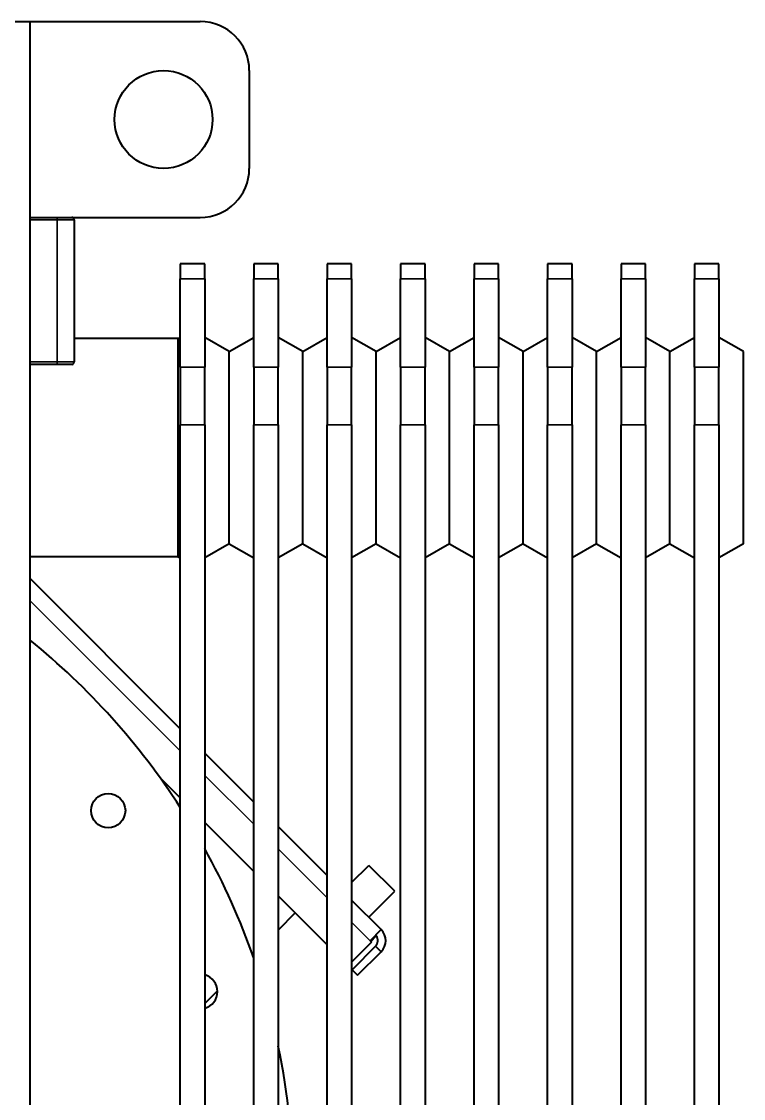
# Model space of a CAD drawing. Header units: millimetres. Extents: x 0 to 5945, y 0 to 4205.
# Drawn here: x 4753.2 to 5048, y 1503.2 to 1943 of the extents above; entities that cross this region are included whole.
import ezdxf

# ---------------------------------------------------------------- set-up
doc = ezdxf.new("R2010")
doc.units = ezdxf.units.MM
doc.header["$LTSCALE"] = 5
doc.layers.add('가시적인 것(ISO)', color=3, linetype='Continuous', lineweight=40)
doc.layers.add('가시적인 좁은 것(ISO)', color=3, linetype='Continuous', lineweight=35)

msp = doc.modelspace()

# ---------------------------------------------------------------- linework, layer by layer
at = {"layer": '가시적인 것(ISO)'}
for p, q in [((4391.6704, 1942.9862), (4756.6704, 1942.9862)), ((4756.6704, 1942.9862), (4826.1704, 1942.9862)), ((4756.6704, 1262.9862), (4756.6704, 1942.9862)), ((4846.1704, 1922.9862), (4846.1704, 1882.9862)), ((4756.6704, 1862.9862), (4767.6704, 1862.9862)), ((4767.6704, 1862.9862), (4773.6704, 1862.9862)), ((4773.6704, 1862.9862), (4826.1704, 1862.9862)), ((4774.6704, 1861.9862), (4774.6704, 1803.9862)), ((4817.9704, 1843.9862), (4817.9704, 1837.9555)), ((4827.9704, 1843.9862), (4817.9704, 1843.9862)), ((4827.9704, 1837.9555), (4827.9704, 1843.9862)), ((4847.9704, 1843.9862), (4847.9704, 1837.9555)), ((4857.9704, 1843.9862), (4847.9704, 1843.9862)), ((4857.9704, 1837.9555), (4857.9704, 1843.9862)), ((4877.9704, 1843.9862), (4877.9704, 1837.9555)), ((4887.9704, 1843.9862), (4877.9704, 1843.9862)), ((4887.9704, 1837.9555), (4887.9704, 1843.9862)), ((4907.9704, 1843.9862), (4907.9704, 1837.9555)), ((4917.9704, 1843.9862), (4907.9704, 1843.9862)), ((4917.9704, 1837.9555), (4917.9704, 1843.9862)), ((4937.9704, 1843.9862), (4937.9704, 1837.9555)), ((4947.9704, 1843.9862), (4937.9704, 1843.9862)), ((4947.9704, 1837.9555), (4947.9704, 1843.9862)), ((4967.9704, 1843.9862), (4967.9704, 1837.9555)), ((4977.9704, 1843.9862), (4967.9704, 1843.9862)), ((4977.9704, 1837.9555), (4977.9704, 1843.9862)), ((4997.9704, 1843.9862), (4997.9704, 1837.9555)), ((5007.9704, 1843.9862), (4997.9704, 1843.9862)), ((5007.9704, 1837.9555), (5007.9704, 1843.9862)), ((5027.9704, 1843.9862), (5027.9704, 1837.9555)), ((5037.9704, 1843.9862), (5027.9704, 1843.9862)), ((5037.9704, 1837.9555), (5037.9704, 1843.9862)), ((4817.9704, 1801.7956), (4817.9704, 1837.9555)), ((4827.9704, 1837.9555), (4827.9704, 1801.7956)), ((4847.9704, 1801.7956), (4847.9704, 1837.9555)), ((4857.9704, 1837.9555), (4857.9704, 1801.7956)), ((4877.9704, 1801.7956), (4877.9704, 1837.9555)), ((4887.9704, 1837.9555), (4887.9704, 1801.7956)), ((4907.9704, 1801.7956), (4907.9704, 1837.9555)), ((4917.9704, 1837.9555), (4917.9704, 1801.7956)), ((4937.9704, 1801.7956), (4937.9704, 1837.9555)), ((4947.9704, 1837.9555), (4947.9704, 1801.7956)), ((4967.9704, 1801.7956), (4967.9704, 1837.9555)), ((4977.9704, 1837.9555), (4977.9704, 1801.7956)), ((4997.9704, 1801.7956), (4997.9704, 1837.9555)), ((5007.9704, 1837.9555), (5007.9704, 1801.7956)), ((5027.9704, 1801.7956), (5027.9704, 1837.9555)), ((5037.9704, 1837.9555), (5037.9704, 1801.7956)), ((4817.191, 1813.5362), (4774.6704, 1813.5362)), ((4817.191, 1813.5362), (4817.9704, 1813.9862)), ((4817.191, 1724.4362), (4817.191, 1813.5362)), ((4837.9704, 1808.2127), (4827.9704, 1813.9862)), ((4837.9704, 1808.2127), (4847.9704, 1813.9862)), ((4867.9704, 1808.2127), (4857.9704, 1813.9862)), ((4867.9704, 1808.2127), (4877.9704, 1813.9862)), ((4897.9704, 1808.2127), (4887.9704, 1813.9862)), ((4897.9704, 1808.2127), (4907.9704, 1813.9862)), ((4927.9704, 1808.2127), (4917.9704, 1813.9862)), ((4927.9704, 1808.2127), (4937.9704, 1813.9862)), ((4957.9704, 1808.2127), (4947.9704, 1813.9862)), ((4957.9704, 1808.2127), (4967.9704, 1813.9862)), ((4987.9704, 1808.2127), (4977.9704, 1813.9862)), ((4987.9704, 1808.2127), (4997.9704, 1813.9862)), ((5017.9704, 1808.2127), (5007.9704, 1813.9862)), ((5017.9704, 1808.2127), (5027.9704, 1813.9862)), ((5047.9704, 1808.2127), (5037.9704, 1813.9862)), ((4837.9704, 1729.7598), (4837.9704, 1808.2127)), ((4867.9704, 1729.7598), (4867.9704, 1808.2127)), ((4897.9704, 1729.7598), (4897.9704, 1808.2127)), ((4927.9704, 1729.7598), (4927.9704, 1808.2127)), ((4957.9704, 1729.7598), (4957.9704, 1808.2127)), ((4987.9704, 1729.7598), (4987.9704, 1808.2127)), ((5017.9704, 1729.7598), (5017.9704, 1808.2127)), ((5047.9704, 1729.7598), (5047.9704, 1808.2127)), ((4767.6704, 1802.9862), (4756.6704, 1802.9862)), ((4773.6704, 1802.9862), (4767.6704, 1802.9862)), ((4817.9704, 1801.7956), (4817.9704, 1778.3033)), ((4827.9704, 1778.3033), (4827.9704, 1801.7956)), ((4847.9704, 1801.7956), (4847.9704, 1778.3033)), ((4857.9704, 1778.3033), (4857.9704, 1801.7956)), ((4877.9704, 1801.7956), (4877.9704, 1778.3033)), ((4887.9704, 1778.3033), (4887.9704, 1801.7956)), ((4907.9704, 1801.7956), (4907.9704, 1778.3033)), ((4917.9704, 1778.3033), (4917.9704, 1801.7956)), ((4937.9704, 1801.7956), (4937.9704, 1778.3033)), ((4947.9704, 1778.3033), (4947.9704, 1801.7956)), ((4967.9704, 1801.7956), (4967.9704, 1778.3033)), ((4977.9704, 1778.3033), (4977.9704, 1801.7956)), ((4997.9704, 1801.7956), (4997.9704, 1778.3033)), ((5007.9704, 1778.3033), (5007.9704, 1801.7956)), ((5027.9704, 1801.7956), (5027.9704, 1778.3033)), ((5037.9704, 1778.3033), (5037.9704, 1801.7956)), ((4817.9704, 809.6692), (4817.9704, 1778.3033)), ((4827.9704, 1778.3033), (4827.9704, 809.6692)), ((4847.9704, 809.6692), (4847.9704, 1778.3033)), ((4857.9704, 1778.3033), (4857.9704, 809.6692)), ((4877.9704, 809.6692), (4877.9704, 1778.3033)), ((4887.9704, 1778.3033), (4887.9704, 809.6692)), ((4907.9704, 809.6692), (4907.9704, 1778.3033)), ((4917.9704, 1778.3033), (4917.9704, 809.6692)), ((4937.9704, 809.6692), (4937.9704, 1778.3033)), ((4947.9704, 1778.3033), (4947.9704, 809.6692)), ((4967.9704, 809.6692), (4967.9704, 1778.3033)), ((4977.9704, 1778.3033), (4977.9704, 809.6692)), ((4997.9704, 809.6692), (4997.9704, 1778.3033)), ((5007.9704, 1778.3033), (5007.9704, 809.6692)), ((5027.9704, 809.6692), (5027.9704, 1778.3033)), ((5037.9704, 1778.3033), (5037.9704, 809.6692)), ((4837.9704, 1729.7598), (4827.9704, 1723.9862)), ((4837.9704, 1729.7598), (4847.9704, 1723.9862)), ((4867.9704, 1729.7598), (4857.9704, 1723.9862)), ((4867.9704, 1729.7598), (4877.9704, 1723.9862)), ((4897.9704, 1729.7598), (4887.9704, 1723.9862)), ((4897.9704, 1729.7598), (4907.9704, 1723.9862)), ((4927.9704, 1729.7598), (4917.9704, 1723.9862)), ((4927.9704, 1729.7598), (4937.9704, 1723.9862)), ((4957.9704, 1729.7598), (4947.9704, 1723.9862)), ((4957.9704, 1729.7598), (4967.9704, 1723.9862)), ((4987.9704, 1729.7598), (4977.9704, 1723.9862)), ((4987.9704, 1729.7598), (4997.9704, 1723.9862)), ((5017.9704, 1729.7598), (5007.9704, 1723.9862)), ((5017.9704, 1729.7598), (5027.9704, 1723.9862)), ((5047.9704, 1729.7598), (5037.9704, 1723.9862)), ((4817.191, 1724.4362), (4756.6704, 1724.4362)), ((4817.191, 1724.4362), (4817.9704, 1723.9862)), ((4756.6704, 1715.5184), (4817.9704, 1654.2184)), ((4827.9704, 1644.2184), (4847.9704, 1624.2184)), ((4817.9704, 1625.9342), (4809.6318, 1634.2727)), ((4847.9704, 1595.9342), (4827.9704, 1615.9342)), ((4857.9704, 1614.2184), (4877.9704, 1594.2184)), ((4887.9704, 1591.403), (4894.9847, 1598.4173)), ((4905.5913, 1587.8107), (4894.9847, 1598.4173)), ((4894.9847, 1577.2041), (4905.5913, 1587.8107)), ((4877.9704, 1565.9342), (4857.9704, 1585.9342)), ((4887.9704, 1584.2184), (4900.0052, 1572.1836)), ((4864.9327, 1578.9719), (4857.9704, 1572.0096)), ((4895.4797, 1567.6582), (4900.0052, 1572.1836)), ((4896.1425, 1566.9954), (4887.9704, 1558.8233)), ((4895.4797, 1567.6582), (4896.1425, 1566.9954)), ((4895.6211, 1567.7996), (4895.904, 1567.5167)), ((4895.6211, 1567.7996), (4895.904, 1567.5167)), ((4895.904, 1567.5167), (4895.7626, 1567.3753)), ((4895.904, 1567.5167), (4898.0253, 1569.6381)), ((4897.7425, 1569.9209), (4898.0253, 1569.6381)), ((4847.9704, 1562.0096), (4847.5925, 1561.6317)), ((4897.7425, 1565.3954), (4888.1258, 1555.7788)), ((4890.3885, 1553.516), (4900.0052, 1563.1327)), ((4897.7425, 1565.3954), (4900.0052, 1563.1327)), ((4888.1258, 1555.7788), (4890.3885, 1553.516)), ((4833.1914, 1547.2305), (4827.9704, 1542.0096))]:
    msp.add_line(p, q, dxfattribs=at)
for centre, radius in [((4811.1704, 1902.9862), 20), ((4788.5599, 1620.7493), 7)]:
    msp.add_circle(centre, radius, dxfattribs=at)
for centre, radius, start, end in [((4826.1704, 1922.9862), 20, 0, 90), ((4826.1704, 1882.9862), 20, 270, 0), ((4773.6704, 1861.9862), 1, 0, 90), ((4773.6704, 1803.9862), 1, 270, 0), ((4574.1704, 1464.9862), 290, 32.786983, 51.000741), ((4574.1704, 1464.9862), 290, 19.241498, 28.934613), ((4895.4797, 1567.6582), 6.4, 315, 45), ((4895.4797, 1567.6582), 3.2, 315, 37.819244), ((4826.2004, 1546.8758), 7, 284.646844, 75.353156), ((4574.1704, 1464.9862), 290, 348.131078, 11.868922)]:
    msp.add_arc(centre, radius, start, end, dxfattribs=at)
at = {"layer": '가시적인 좁은 것(ISO)'}
for p, q in [((4767.6704, 1861.9862), (4756.6704, 1861.9862)), ((4767.6704, 1861.9862), (4767.6704, 1862.9862)), ((4767.6704, 1861.9862), (4774.6704, 1861.9862)), ((4767.6704, 1861.9862), (4767.6704, 1803.9862)), ((4817.9704, 1837.9555), (4827.9704, 1837.9555)), ((4847.9704, 1837.9555), (4857.9704, 1837.9555)), ((4877.9704, 1837.9555), (4887.9704, 1837.9555)), ((4907.9704, 1837.9555), (4917.9704, 1837.9555)), ((4937.9704, 1837.9555), (4947.9704, 1837.9555)), ((4967.9704, 1837.9555), (4977.9704, 1837.9555)), ((4997.9704, 1837.9555), (5007.9704, 1837.9555)), ((5027.9704, 1837.9555), (5037.9704, 1837.9555)), ((4756.6704, 1803.9862), (4767.6704, 1803.9862)), ((4767.6704, 1802.9862), (4767.6704, 1803.9862)), ((4774.6704, 1803.9862), (4767.6704, 1803.9862)), ((4817.9704, 1801.7956), (4827.9704, 1801.7956)), ((4847.9704, 1801.7956), (4857.9704, 1801.7956)), ((4877.9704, 1801.7956), (4887.9704, 1801.7956)), ((4907.9704, 1801.7956), (4917.9704, 1801.7956)), ((4937.9704, 1801.7956), (4947.9704, 1801.7956)), ((4967.9704, 1801.7956), (4977.9704, 1801.7956)), ((4997.9704, 1801.7956), (5007.9704, 1801.7956)), ((5027.9704, 1801.7956), (5037.9704, 1801.7956)), ((4817.9704, 1778.3033), (4827.9704, 1778.3033)), ((4847.9704, 1778.3033), (4857.9704, 1778.3033)), ((4877.9704, 1778.3033), (4887.9704, 1778.3033)), ((4907.9704, 1778.3033), (4917.9704, 1778.3033)), ((4937.9704, 1778.3033), (4947.9704, 1778.3033)), ((4967.9704, 1778.3033), (4977.9704, 1778.3033)), ((4997.9704, 1778.3033), (5007.9704, 1778.3033)), ((5027.9704, 1778.3033), (5037.9704, 1778.3033)), ((4817.9704, 1645.1675), (4756.6704, 1706.4675)), ((4847.9704, 1615.1675), (4827.9704, 1635.1675)), ((4877.9704, 1585.1675), (4857.9704, 1605.1675)), ((4895.4797, 1567.6582), (4887.9704, 1575.1675))]:
    msp.add_line(p, q, dxfattribs=at)

doc.saveas('drawing.dxf')
